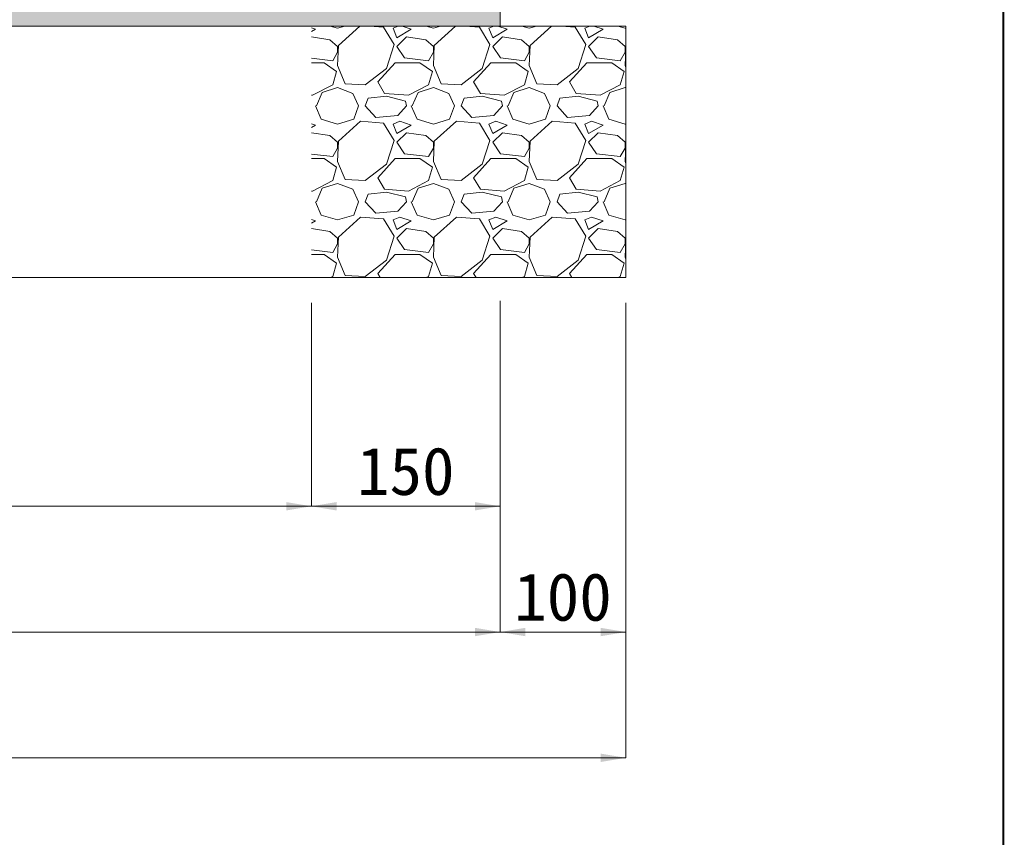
# Model space of a CAD drawing. Units: millimetres at full size. Extents: x 77366 to 106166, y -28085 to 6898.
# Drawn here: x 98484 to 99266, y -18294 to -17644 of the extents above; entities that cross this region are included whole.
import ezdxf
from ezdxf.enums import TextEntityAlignment as Align

# ---------------------------------------------------------------- set-up
doc = ezdxf.new("R2010")
doc.units = ezdxf.units.MM
doc.header["$LTSCALE"] = 50
doc.linetypes.add('USER2', pattern=[1.2, 0.8, -0.4])
doc.layers.add('モルタル', color=7, linetype='Continuous')
for name, color, linetype, lineweight in [('受枠', 3, 'USER2', 9), ('図枠', 7, 'Continuous', 5), ('基礎', 7, 'Continuous', 5), ('寸法線', 7, 'Continuous', 13), ('本体', 2, 'Continuous', 20)]:
    doc.layers.add(name, color=color, linetype=linetype, lineweight=lineweight)
doc.styles.add('ＭＳ ゴシック', font='')
doc.styles.get('ＭＳ ゴシック').set_extended_font_data('MS Gothic')

# ---------------------------------------------------------------- blocks, each defined once
blk = doc.blocks.new('filled_arrow')
at = {"color": 0, "linetype": 'Continuous', "lineweight": -2}
blk.add_solid([(7.5, 1.25), (0, 0), (7.5, -1.25)], dxfattribs=at)

msp = doc.modelspace()

# ---------------------------------------------------------------- hatches: boundary and pattern name
at = {"layer": 'モルタル'}
msp.add_hatch(color=256, dxfattribs=at).paths.add_polyline_path([(98865.8, -17649.22), (98865.8, -17629.22), (97865.8, -17629.22), (97865.8, -17649.22)])

# ---------------------------------------------------------------- linework, layer by layer
at = {"layer": '受枠', "linetype": 'Continuous', "lineweight": 20}
msp.add_line((98965.8, -17649.22), (98965.8, -17849.22), dxfattribs=at)
at = {"layer": '図枠', "lineweight": 40}
msp.add_line((99265.8, -15405.36), (99265.8, -20945.36), dxfattribs=at)
at = {"layer": '基礎', "color": 3, "lineweight": 20}
for p, q in [((97765.8, -17649.22), (98965.8, -17649.22)), ((97765.8, -17849.22), (98965.8, -17849.22))]:
    msp.add_line(p, q, dxfattribs=at)
at = {"layer": '基礎'}
for p, q in [((98719.02, -17651.69), (98715.8, -17650.61)), ((98715.8, -17653.62), (98719.02, -17651.69)), ((98730.77, -17649.22), (98736.55, -17650.92)), ((98736.55, -17650.92), (98742.33, -17649.22)), ((98754.2, -17649.22), (98737.31, -17664.64)), ((98773.13, -17650.16), (98761.87, -17649.22)), ((98781.51, -17663.88), (98773.13, -17650.16)), ((98784.71, -17649.22), (98780.75, -17650.92)), ((98780.75, -17650.92), (98783.79, -17658.54)), ((98783.79, -17658.54), (98795.22, -17651.69)), ((98795.22, -17651.69), (98787.84, -17649.22)), ((98806.97, -17649.22), (98812.75, -17650.92)), ((98812.75, -17650.92), (98818.53, -17649.22)), ((98830.4, -17649.22), (98813.51, -17664.64)), ((98849.33, -17650.16), (98838.07, -17649.22)), ((98857.71, -17663.88), (98849.33, -17650.16)), ((98860.91, -17649.22), (98856.95, -17650.92)), ((98856.95, -17650.92), (98859.99, -17658.54)), ((98859.99, -17658.54), (98871.42, -17651.69)), ((98871.42, -17651.69), (98864.04, -17649.22)), ((98883.17, -17649.22), (98888.95, -17650.92)), ((98888.95, -17650.92), (98894.73, -17649.22)), ((98906.6, -17649.22), (98889.71, -17664.64)), ((98925.53, -17650.16), (98914.27, -17649.22)), ((98933.91, -17663.88), (98925.53, -17650.16)), ((98937.11, -17649.22), (98933.15, -17650.92)), ((98933.15, -17650.92), (98936.19, -17658.54)), ((98936.19, -17658.54), (98947.62, -17651.69)), ((98947.62, -17651.69), (98940.24, -17649.22)), ((98959.37, -17649.22), (98965.15, -17650.92)), ((98965.15, -17650.92), (98965.8, -17650.73)), ((98730.45, -17660.07), (98715.8, -17657.87)), ((98736.55, -17665.4), (98730.45, -17660.07)), ((98791.41, -17657.78), (98783.79, -17665.4)), ((98806.65, -17660.07), (98791.41, -17657.78)), ((98812.75, -17665.4), (98806.65, -17660.07)), ((98867.61, -17657.78), (98859.99, -17665.4)), ((98882.85, -17660.07), (98867.61, -17657.78)), ((98888.95, -17665.4), (98882.85, -17660.07)), ((98943.81, -17657.78), (98936.19, -17665.4)), ((98959.05, -17660.07), (98943.81, -17657.78)), ((98965.15, -17665.4), (98959.05, -17660.07)), ((98732.74, -17676.83), (98736.55, -17669.97)), ((98737.31, -17664.64), (98736.55, -17680.64)), ((98736.55, -17669.97), (98736.55, -17665.4)), ((98775.41, -17682.93), (98781.51, -17663.88)), ((98783.79, -17665.4), (98789.89, -17674.55)), ((98808.94, -17676.83), (98812.75, -17669.97)), ((98813.51, -17664.64), (98812.75, -17680.64)), ((98812.75, -17669.97), (98812.75, -17665.4)), ((98851.61, -17682.93), (98857.71, -17663.88)), ((98859.99, -17665.4), (98866.09, -17674.55)), ((98885.14, -17676.83), (98888.95, -17669.97)), ((98889.71, -17664.64), (98888.95, -17680.64)), ((98888.95, -17669.97), (98888.95, -17665.4)), ((98927.81, -17682.93), (98933.91, -17663.88)), ((98936.19, -17665.4), (98942.29, -17674.55)), ((98961.34, -17676.83), (98965.15, -17669.97)), ((98965.15, -17669.97), (98965.15, -17665.4)), ((98965.8, -17667.06), (98965.15, -17680.64)), ((98715.8, -17674.8), (98732.74, -17676.83)), ((98715.8, -17678.36), (98725.88, -17678.36)), ((98725.88, -17678.36), (98735.79, -17685.21)), ((98768.55, -17693.6), (98782.27, -17678.36)), ((98782.27, -17678.36), (98802.08, -17678.36)), ((98789.89, -17674.55), (98808.94, -17676.83)), ((98802.08, -17678.36), (98811.99, -17685.21)), ((98844.75, -17693.6), (98858.47, -17678.36)), ((98858.47, -17678.36), (98878.28, -17678.36)), ((98866.09, -17674.55), (98885.14, -17676.83)), ((98878.28, -17678.36), (98888.19, -17685.21)), ((98920.95, -17693.6), (98934.67, -17678.36)), ((98934.67, -17678.36), (98954.48, -17678.36)), ((98942.29, -17674.55), (98961.34, -17676.83)), ((98954.48, -17678.36), (98964.39, -17685.21)), ((98735.79, -17685.21), (98732.74, -17695.88)), ((98736.55, -17680.64), (98742.65, -17695.12)), ((98758.65, -17695.88), (98775.41, -17682.93)), ((98811.99, -17685.21), (98808.94, -17695.88)), ((98812.75, -17680.64), (98818.85, -17695.12)), ((98834.85, -17695.88), (98851.61, -17682.93)), ((98888.19, -17685.21), (98885.14, -17695.88)), ((98888.95, -17680.64), (98895.05, -17695.12)), ((98911.05, -17695.88), (98927.81, -17682.93)), ((98964.39, -17685.21), (98961.34, -17695.88)), ((98965.15, -17680.64), (98965.8, -17682.18)), ((98773.89, -17702.74), (98768.55, -17693.6)), ((98850.09, -17702.74), (98844.75, -17693.6)), ((98926.29, -17702.74), (98920.95, -17693.6)), ((98732.74, -17695.88), (98716.74, -17704.26)), ((98719.79, -17712.65), (98724.36, -17701.98)), ((98724.36, -17701.98), (98736.55, -17698.17)), ((98736.55, -17698.17), (98748.74, -17702.74)), ((98742.65, -17695.12), (98758.65, -17695.88)), ((98808.94, -17695.88), (98792.94, -17704.26)), ((98795.99, -17712.65), (98800.56, -17701.98)), ((98800.56, -17701.98), (98812.75, -17698.17)), ((98812.75, -17698.17), (98824.94, -17702.74)), ((98818.85, -17695.12), (98834.85, -17695.88)), ((98885.14, -17695.88), (98869.14, -17704.26)), ((98872.19, -17712.65), (98876.76, -17701.98)), ((98876.76, -17701.98), (98888.95, -17698.17)), ((98888.95, -17698.17), (98901.14, -17702.74)), ((98895.05, -17695.12), (98911.05, -17695.88)), ((98961.34, -17695.88), (98945.34, -17704.26)), ((98948.39, -17712.65), (98952.96, -17701.98)), ((98952.96, -17701.98), (98965.15, -17698.17)), ((98965.15, -17698.17), (98965.8, -17698.41)), ((98716.74, -17704.26), (98715.8, -17704.19)), ((98748.74, -17702.74), (98753.31, -17712.65)), ((98758.65, -17712.65), (98760.93, -17706.55)), ((98775.41, -17705.03), (98760.93, -17706.55)), ((98792.94, -17704.26), (98773.89, -17702.74)), ((98790.65, -17708.84), (98775.41, -17705.03)), ((98791.41, -17712.65), (98790.65, -17708.84)), ((98824.94, -17702.74), (98829.51, -17712.65)), ((98834.85, -17712.65), (98837.13, -17706.55)), ((98851.61, -17705.03), (98837.13, -17706.55)), ((98869.14, -17704.26), (98850.09, -17702.74)), ((98866.85, -17708.84), (98851.61, -17705.03)), ((98867.61, -17712.65), (98866.85, -17708.84)), ((98901.14, -17702.74), (98905.71, -17712.65)), ((98911.05, -17712.65), (98913.33, -17706.55)), ((98927.81, -17705.03), (98913.33, -17706.55)), ((98945.34, -17704.26), (98926.29, -17702.74)), ((98943.05, -17708.84), (98927.81, -17705.03)), ((98943.81, -17712.65), (98943.05, -17708.84)), ((98719.02, -17712.65), (98723.6, -17723.31)), ((98749.5, -17723.31), (98753.31, -17712.65)), ((98767.03, -17721.79), (98758.65, -17712.65)), ((98791.41, -17712.65), (98784.56, -17720.27)), ((98795.22, -17712.65), (98799.8, -17723.31)), ((98825.7, -17723.31), (98829.51, -17712.65)), ((98843.23, -17721.79), (98834.85, -17712.65)), ((98867.61, -17712.65), (98860.76, -17720.27)), ((98871.42, -17712.65), (98876, -17723.31)), ((98901.9, -17723.31), (98905.71, -17712.65)), ((98919.43, -17721.79), (98911.05, -17712.65)), ((98943.81, -17712.65), (98936.96, -17720.27)), ((98947.62, -17712.65), (98952.2, -17723.31)), ((98723.6, -17723.31), (98736.55, -17727.12)), ((98736.55, -17727.12), (98749.5, -17723.31)), ((98754.84, -17724.84), (98737.31, -17740.84)), ((98773.13, -17726.36), (98754.84, -17724.84)), ((98784.56, -17720.27), (98767.03, -17721.79)), ((98786.08, -17724.84), (98780.75, -17727.12)), ((98795.22, -17727.89), (98786.08, -17724.84)), ((98799.8, -17723.31), (98812.75, -17727.12)), ((98812.75, -17727.12), (98825.7, -17723.31)), ((98831.04, -17724.84), (98813.51, -17740.84)), ((98849.33, -17726.36), (98831.04, -17724.84)), ((98860.76, -17720.27), (98843.23, -17721.79)), ((98862.28, -17724.84), (98856.95, -17727.12)), ((98871.42, -17727.89), (98862.28, -17724.84)), ((98876, -17723.31), (98888.95, -17727.12)), ((98888.95, -17727.12), (98901.9, -17723.31)), ((98907.24, -17724.84), (98889.71, -17740.84)), ((98925.53, -17726.36), (98907.24, -17724.84)), ((98936.96, -17720.27), (98919.43, -17721.79)), ((98938.48, -17724.84), (98933.15, -17727.12)), ((98947.62, -17727.89), (98938.48, -17724.84)), ((98952.2, -17723.31), (98965.15, -17727.12)), ((98719.02, -17727.89), (98715.8, -17726.81)), ((98715.8, -17729.82), (98719.02, -17727.89)), ((98781.51, -17740.08), (98773.13, -17726.36)), ((98780.75, -17727.12), (98783.79, -17734.74)), ((98783.79, -17734.74), (98795.22, -17727.89)), ((98857.71, -17740.08), (98849.33, -17726.36)), ((98856.95, -17727.12), (98859.99, -17734.74)), ((98859.99, -17734.74), (98871.42, -17727.89)), ((98933.91, -17740.08), (98925.53, -17726.36)), ((98933.15, -17727.12), (98936.19, -17734.74)), ((98936.19, -17734.74), (98947.62, -17727.89)), ((98965.15, -17727.12), (98965.8, -17726.93)), ((98730.45, -17736.27), (98715.8, -17734.07)), ((98736.55, -17741.6), (98730.45, -17736.27)), ((98737.31, -17740.84), (98736.55, -17756.84)), ((98775.41, -17759.13), (98781.51, -17740.08)), ((98791.41, -17733.98), (98783.79, -17741.6)), ((98806.65, -17736.27), (98791.41, -17733.98)), ((98812.75, -17741.6), (98806.65, -17736.27)), ((98813.51, -17740.84), (98812.75, -17756.84)), ((98851.61, -17759.13), (98857.71, -17740.08)), ((98867.61, -17733.98), (98859.99, -17741.6)), ((98882.85, -17736.27), (98867.61, -17733.98)), ((98888.95, -17741.6), (98882.85, -17736.27)), ((98889.71, -17740.84), (98888.95, -17756.84)), ((98927.81, -17759.13), (98933.91, -17740.08)), ((98943.81, -17733.98), (98936.19, -17741.6)), ((98959.05, -17736.27), (98943.81, -17733.98)), ((98965.15, -17741.6), (98959.05, -17736.27)), ((98732.74, -17753.03), (98736.55, -17746.17)), ((98736.55, -17746.17), (98736.55, -17741.6)), ((98783.79, -17741.6), (98789.89, -17750.75)), ((98808.94, -17753.03), (98812.75, -17746.17)), ((98812.75, -17746.17), (98812.75, -17741.6)), ((98859.99, -17741.6), (98866.09, -17750.75)), ((98885.14, -17753.03), (98888.95, -17746.17)), ((98888.95, -17746.17), (98888.95, -17741.6)), ((98936.19, -17741.6), (98942.29, -17750.75)), ((98961.34, -17753.03), (98965.15, -17746.17)), ((98965.15, -17746.17), (98965.15, -17741.6)), ((98965.8, -17743.26), (98965.15, -17756.84)), ((98715.8, -17751), (98732.74, -17753.03)), ((98715.8, -17754.56), (98725.88, -17754.56)), ((98725.88, -17754.56), (98735.79, -17761.41)), ((98736.55, -17756.84), (98742.65, -17771.32)), ((98768.55, -17769.8), (98782.27, -17754.56)), ((98782.27, -17754.56), (98802.08, -17754.56)), ((98789.89, -17750.75), (98808.94, -17753.03)), ((98802.08, -17754.56), (98811.99, -17761.41)), ((98812.75, -17756.84), (98818.85, -17771.32)), ((98844.75, -17769.8), (98858.47, -17754.56)), ((98858.47, -17754.56), (98878.28, -17754.56)), ((98866.09, -17750.75), (98885.14, -17753.03)), ((98878.28, -17754.56), (98888.19, -17761.41)), ((98888.95, -17756.84), (98895.05, -17771.32)), ((98920.95, -17769.8), (98934.67, -17754.56)), ((98934.67, -17754.56), (98954.48, -17754.56)), ((98942.29, -17750.75), (98961.34, -17753.03)), ((98954.48, -17754.56), (98964.39, -17761.41)), ((98965.15, -17756.84), (98965.8, -17758.38)), ((98735.79, -17761.41), (98732.74, -17772.08)), ((98758.65, -17772.08), (98775.41, -17759.13)), ((98811.99, -17761.41), (98808.94, -17772.08)), ((98834.85, -17772.08), (98851.61, -17759.13)), ((98888.19, -17761.41), (98885.14, -17772.08)), ((98911.05, -17772.08), (98927.81, -17759.13)), ((98964.39, -17761.41), (98961.34, -17772.08)), ((98732.74, -17772.08), (98716.74, -17780.46)), ((98742.65, -17771.32), (98758.65, -17772.08)), ((98773.89, -17778.94), (98768.55, -17769.8)), ((98808.94, -17772.08), (98792.94, -17780.46)), ((98818.85, -17771.32), (98834.85, -17772.08)), ((98850.09, -17778.94), (98844.75, -17769.8)), ((98885.14, -17772.08), (98869.14, -17780.46)), ((98895.05, -17771.32), (98911.05, -17772.08)), ((98926.29, -17778.94), (98920.95, -17769.8)), ((98961.34, -17772.08), (98945.34, -17780.46)), ((98719.79, -17788.85), (98724.36, -17778.18)), ((98724.36, -17778.18), (98736.55, -17774.37)), ((98736.55, -17774.37), (98748.74, -17778.94)), ((98748.74, -17778.94), (98753.31, -17788.85)), ((98792.94, -17780.46), (98773.89, -17778.94)), ((98795.99, -17788.85), (98800.56, -17778.18)), ((98800.56, -17778.18), (98812.75, -17774.37)), ((98812.75, -17774.37), (98824.94, -17778.94)), ((98824.94, -17778.94), (98829.51, -17788.85)), ((98869.14, -17780.46), (98850.09, -17778.94)), ((98872.19, -17788.85), (98876.76, -17778.18)), ((98876.76, -17778.18), (98888.95, -17774.37)), ((98888.95, -17774.37), (98901.14, -17778.94)), ((98901.14, -17778.94), (98905.71, -17788.85)), ((98945.34, -17780.46), (98926.29, -17778.94)), ((98948.39, -17788.85), (98952.96, -17778.18)), ((98952.96, -17778.18), (98965.15, -17774.37)), ((98965.15, -17774.37), (98965.8, -17774.61)), ((98716.74, -17780.46), (98715.8, -17780.39)), ((98758.65, -17788.85), (98760.93, -17782.75)), ((98775.41, -17781.23), (98760.93, -17782.75)), ((98790.65, -17785.04), (98775.41, -17781.23)), ((98791.41, -17788.85), (98790.65, -17785.04)), ((98834.85, -17788.85), (98837.13, -17782.75)), ((98851.61, -17781.23), (98837.13, -17782.75)), ((98866.85, -17785.04), (98851.61, -17781.23)), ((98867.61, -17788.85), (98866.85, -17785.04)), ((98911.05, -17788.85), (98913.33, -17782.75)), ((98927.81, -17781.23), (98913.33, -17782.75)), ((98943.05, -17785.04), (98927.81, -17781.23)), ((98943.81, -17788.85), (98943.05, -17785.04)), ((98719.02, -17788.85), (98723.6, -17799.51)), ((98749.5, -17799.51), (98753.31, -17788.85)), ((98767.03, -17797.99), (98758.65, -17788.85)), ((98791.41, -17788.85), (98784.56, -17796.47)), ((98795.22, -17788.85), (98799.8, -17799.51)), ((98825.7, -17799.51), (98829.51, -17788.85)), ((98843.23, -17797.99), (98834.85, -17788.85)), ((98867.61, -17788.85), (98860.76, -17796.47)), ((98871.42, -17788.85), (98876, -17799.51)), ((98901.9, -17799.51), (98905.71, -17788.85)), ((98919.43, -17797.99), (98911.05, -17788.85)), ((98943.81, -17788.85), (98936.96, -17796.47)), ((98947.62, -17788.85), (98952.2, -17799.51)), ((98719.02, -17804.09), (98715.8, -17803.01)), ((98723.6, -17799.51), (98736.55, -17803.32)), ((98736.55, -17803.32), (98749.5, -17799.51)), ((98754.84, -17801.04), (98737.31, -17817.04)), ((98773.13, -17802.56), (98754.84, -17801.04)), ((98784.56, -17796.47), (98767.03, -17797.99)), ((98781.51, -17816.28), (98773.13, -17802.56)), ((98786.08, -17801.04), (98780.75, -17803.32)), ((98780.75, -17803.32), (98783.79, -17810.94)), ((98795.22, -17804.09), (98786.08, -17801.04)), ((98799.8, -17799.51), (98812.75, -17803.32)), ((98812.75, -17803.32), (98825.7, -17799.51)), ((98831.04, -17801.04), (98813.51, -17817.04)), ((98849.33, -17802.56), (98831.04, -17801.04)), ((98860.76, -17796.47), (98843.23, -17797.99)), ((98857.71, -17816.28), (98849.33, -17802.56)), ((98862.28, -17801.04), (98856.95, -17803.32)), ((98856.95, -17803.32), (98859.99, -17810.94)), ((98871.42, -17804.09), (98862.28, -17801.04)), ((98876, -17799.51), (98888.95, -17803.32)), ((98888.95, -17803.32), (98901.9, -17799.51)), ((98907.24, -17801.04), (98889.71, -17817.04)), ((98925.53, -17802.56), (98907.24, -17801.04)), ((98936.96, -17796.47), (98919.43, -17797.99)), ((98933.91, -17816.28), (98925.53, -17802.56)), ((98938.48, -17801.04), (98933.15, -17803.32)), ((98933.15, -17803.32), (98936.19, -17810.94)), ((98947.62, -17804.09), (98938.48, -17801.04)), ((98952.2, -17799.51), (98965.15, -17803.32)), ((98965.15, -17803.32), (98965.8, -17803.13)), ((98715.8, -17806.02), (98719.02, -17804.09)), ((98730.45, -17812.47), (98715.8, -17810.27)), ((98783.79, -17810.94), (98795.22, -17804.09)), ((98791.41, -17810.18), (98783.79, -17817.8)), ((98806.65, -17812.47), (98791.41, -17810.18)), ((98859.99, -17810.94), (98871.42, -17804.09)), ((98867.61, -17810.18), (98859.99, -17817.8)), ((98882.85, -17812.47), (98867.61, -17810.18)), ((98936.19, -17810.94), (98947.62, -17804.09)), ((98943.81, -17810.18), (98936.19, -17817.8)), ((98959.05, -17812.47), (98943.81, -17810.18)), ((98736.55, -17817.8), (98730.45, -17812.47)), ((98737.31, -17817.04), (98736.55, -17833.04)), ((98736.55, -17822.37), (98736.55, -17817.8)), ((98775.41, -17835.33), (98781.51, -17816.28)), ((98783.79, -17817.8), (98789.89, -17826.95)), ((98812.75, -17817.8), (98806.65, -17812.47)), ((98813.51, -17817.04), (98812.75, -17833.04)), ((98812.75, -17822.37), (98812.75, -17817.8)), ((98851.61, -17835.33), (98857.71, -17816.28)), ((98859.99, -17817.8), (98866.09, -17826.95)), ((98888.95, -17817.8), (98882.85, -17812.47)), ((98889.71, -17817.04), (98888.95, -17833.04)), ((98888.95, -17822.37), (98888.95, -17817.8)), ((98927.81, -17835.33), (98933.91, -17816.28)), ((98936.19, -17817.8), (98942.29, -17826.95)), ((98965.15, -17817.8), (98959.05, -17812.47)), ((98965.15, -17822.37), (98965.15, -17817.8)), ((98715.8, -17827.2), (98732.74, -17829.23)), ((98732.74, -17829.23), (98736.55, -17822.37)), ((98789.89, -17826.95), (98808.94, -17829.23)), ((98808.94, -17829.23), (98812.75, -17822.37)), ((98866.09, -17826.95), (98885.14, -17829.23)), ((98885.14, -17829.23), (98888.95, -17822.37)), ((98942.29, -17826.95), (98961.34, -17829.23)), ((98961.34, -17829.23), (98965.15, -17822.37)), ((98965.8, -17819.46), (98965.15, -17833.04)), ((98715.8, -17830.76), (98725.88, -17830.76)), ((98725.88, -17830.76), (98735.79, -17837.61)), ((98736.55, -17833.04), (98742.65, -17847.52)), ((98768.55, -17846), (98782.27, -17830.76)), ((98782.27, -17830.76), (98802.08, -17830.76)), ((98802.08, -17830.76), (98811.99, -17837.61)), ((98812.75, -17833.04), (98818.85, -17847.52)), ((98844.75, -17846), (98858.47, -17830.76)), ((98858.47, -17830.76), (98878.28, -17830.76)), ((98878.28, -17830.76), (98888.19, -17837.61)), ((98888.95, -17833.04), (98895.05, -17847.52)), ((98920.95, -17846), (98934.67, -17830.76)), ((98934.67, -17830.76), (98954.48, -17830.76)), ((98954.48, -17830.76), (98964.39, -17837.61)), ((98965.15, -17833.04), (98965.8, -17834.58)), ((98735.79, -17837.61), (98732.74, -17848.28)), ((98758.65, -17848.28), (98775.41, -17835.33)), ((98811.99, -17837.61), (98808.94, -17848.28)), ((98834.85, -17848.28), (98851.61, -17835.33)), ((98888.19, -17837.61), (98885.14, -17848.28)), ((98911.05, -17848.28), (98927.81, -17835.33)), ((98964.39, -17837.61), (98961.34, -17848.28)), ((98732.74, -17848.28), (98730.94, -17849.22)), ((98742.65, -17847.52), (98758.65, -17848.28)), ((98770.44, -17849.22), (98768.55, -17846)), ((98808.94, -17848.28), (98807.14, -17849.22)), ((98818.85, -17847.52), (98834.85, -17848.28)), ((98846.64, -17849.22), (98844.75, -17846)), ((98885.14, -17848.28), (98883.34, -17849.22)), ((98895.05, -17847.52), (98911.05, -17848.28)), ((98922.84, -17849.22), (98920.95, -17846)), ((98961.34, -17848.28), (98959.54, -17849.22))]:
    msp.add_line(p, q, dxfattribs=at)
at = {"layer": '寸法線'}
for p, q in [((98715.8, -17869.22), (98715.8, -18031.01)), ((98715.8, -17869.22), (98715.8, -18031.01)), ((98865.8, -17867.62), (98865.8, -18031.01)), ((98865.8, -17867.62), (98865.8, -18131.01)), ((98865.8, -17867.62), (98865.8, -18131.01)), ((98965.8, -17869.22), (98965.8, -18131.01)), ((98965.8, -17869.22), (98965.8, -18231.01)), ((98015.8, -18031.01), (98715.8, -18031.01)), ((98715.8, -18031.01), (98865.8, -18031.01)), ((97865.8, -18131.01), (98865.8, -18131.01)), ((98865.8, -18131.01), (98965.8, -18131.01)), ((97765.8, -18231.01), (98965.8, -18231.01))]:
    msp.add_line(p, q, dxfattribs=at)
at = {"layer": '本体'}
msp.add_line((98865.8, -17629.22), (98865.8, -17649.22), dxfattribs=at)

# ---------------------------------------------------------------- block references
at = {"layer": '寸法線', "xscale": 2.67, "yscale": 2.67, "rotation": 180}
for p in [(98715.8, -18031.01), (98865.8, -18031.01), (98865.8, -18131.01), (98965.8, -18131.01), (98965.8, -18231.01)]:
    msp.add_blockref('filled_arrow', p, dxfattribs=at)
at = {"layer": '寸法線', "xscale": 2.67, "yscale": 2.67}
for p in [(98715.8, -18031.01), (98865.8, -18131.01)]:
    msp.add_blockref('filled_arrow', p, dxfattribs=at)

# ---------------------------------------------------------------- texts
at = {"layer": '寸法線', "style": 'ＭＳ ゴシック'}
for s, p in [('150', (98790.8, -18003.01)), ('100', (98915.8, -18103.01))]:
    msp.add_text(s, height=37.98, dxfattribs=at).set_placement(p, align=Align.MIDDLE_CENTER)

doc.saveas('drawing.dxf')
